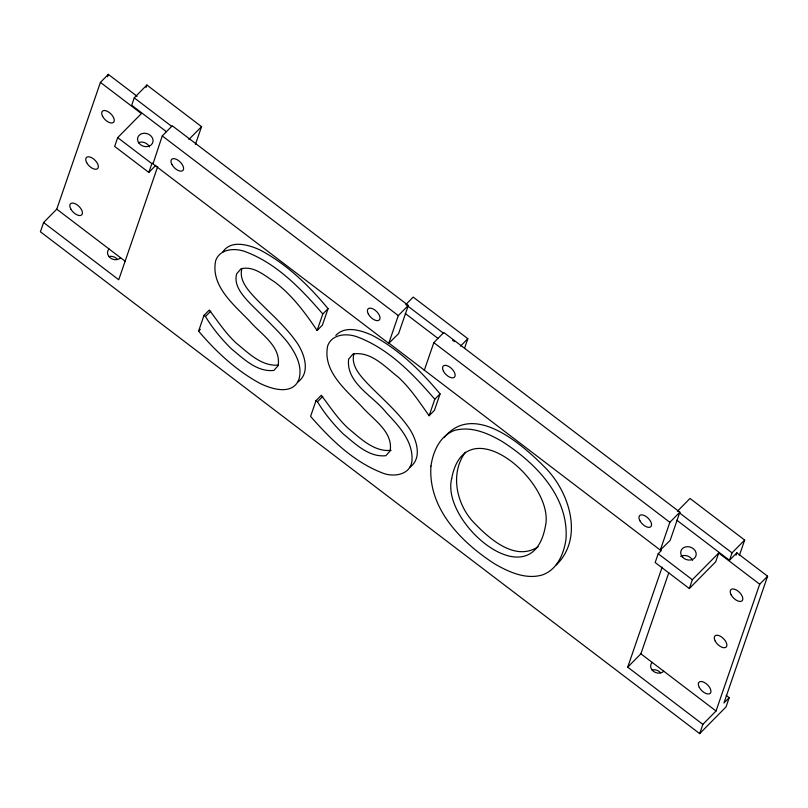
<?xml version="1.0" encoding="UTF-8"?>
<svg xmlns="http://www.w3.org/2000/svg" width="808" height="808" viewBox="0 0 808 808"><rect width="100%" height="100%" fill="white"/><g stroke="black" fill="none" stroke-linecap="round" stroke-linejoin="round"><path stroke-width="1.21" d="M241.895 268.559C238.804 279.952 247.632 289.729 254.742 297.465C268.933 312.272 284.971 325.563 296.788 342.461C304.404 353.5 310.959 372.811 297.687 382.144M353.894 353.813C350.803 365.206 359.631 374.983 366.741 382.719C380.932 397.526 396.97 410.817 408.787 427.715C416.403 438.754 422.958 458.065 409.686 467.398M137.087 96.263L108.323 74.376L100.424 82.386L56.762 209.171L43.592 222.533L40.4 231.785L699.678 733.624L726.028 706.919L729.21 697.658L726.24 695.395M107.514 76.74L108.323 74.376M100.424 82.386L141.41 113.585L117.695 137.633L114.665 146.42L148.823 172.417L155.853 165.297M195.405 144.45L201.546 126.634L146.894 85.032L134.239 97.849L131.694 105.252L166.468 131.734M146.076 87.405L146.894 85.032M148.823 172.417L151.853 163.63L152.379 163.095L153.066 163.62L162.257 135.926L172.266 125.775L408.313 305.444L398.586 333.674L388.739 343.36L152.692 163.691M157.722 166.509L118.736 279.74L43.592 222.533M222.675 252.177C230.704 239.461 248.511 244.743 259.691 249.803C286.598 263.903 308.797 285.476 328.068 308.646L322.392 325.139L317.12 330.482C305.242 312.848 292.163 295.213 274.912 282.154C264.772 275.77 254.066 265.64 241.006 268.751L236.623 273.902C233.532 285.295 242.36 295.071 249.47 302.808C261.944 315.524 275.154 327.523 286.699 341.138C294.93 351.884 303.131 365.741 298.809 379.72C292.405 395.455 271.68 389.173 260.156 383.477C236.279 370.579 216.069 351.702 198.586 331.129L204.01 315.373L209.282 310.03C217.847 321.241 225.735 333.512 236.36 343.208C248.309 352.904 261.388 366.367 277.982 365.135M317.12 330.482L322.796 313.989L328.068 308.646M391.112 450.359C374.064 452.157 360.55 438.431 348.359 428.462C337.734 418.766 329.846 406.495 321.281 395.284L316.009 400.627L310.585 416.383C330.381 439.057 352.945 461.307 381.386 472.549C393.213 477.932 411.959 475.043 412.05 459.055C412.464 440.259 398.273 425.432 386.315 412.686C373.559 396.173 345.844 383.204 348.622 359.156L353.005 354.005C371.104 351.046 385.113 366.953 398.132 377.013C410.413 388.274 419.665 402.374 429.119 415.736L434.391 410.393L440.067 393.9C420.796 370.731 398.596 349.157 371.69 335.057C360.691 330.3 345.42 325.311 335.815 335.401M388.739 343.36L398.294 315.595L408.313 305.444M424.261 370.407L433.825 342.642L443.834 332.492L679.871 512.161L670.155 540.39L660.298 550.076L389.103 343.289M429.119 415.736L434.795 399.243L440.067 393.9M464.57 348.197L467.842 338.693L413.181 297.091L405.808 304.565L443.572 333.31M660.671 550.006L661.348 550.531L658.187 553.732L655.167 562.53L689.325 588.527L715.676 561.812L718.706 553.025L759.692 584.224L716.04 711.02L702.859 724.372L699.678 733.624M660.298 550.076L669.862 522.311L679.871 512.161M702.859 724.372L627.705 667.166L662.186 567.044M627.705 667.166L640.885 653.813L668.792 572.761M689.325 588.527L692.345 579.73L718.706 553.025M676.811 520.2L729.483 560.287L732.028 552.884L744.673 540.067L690.022 498.465L677.377 511.282M736.038 555.187L736.856 552.813L767.6 576.215L723.948 703L729.21 697.658M739.36 555.51L744.673 540.067M465.388 452.228C450.157 472.892 456.096 502.586 472.326 520.958C487.951 537.512 514.464 562.328 538.088 546.774M444.188 437.542C474.225 400.657 524.352 446.168 547.067 469.559C570.054 494.254 583.447 538.532 556.268 565.004M188.89 139.451L201.546 126.634M322.796 313.989C301.182 288.88 276.76 263.327 245.016 251.551C234.764 247.803 219.958 248.702 215.696 260.57C210.302 286.244 234.391 305.06 250.056 321.594C260.903 334.199 281.457 346.44 278.104 365.721L273.841 370.448C256.793 372.246 243.279 358.52 231.088 348.551C221.362 338.875 212.534 328.29 205.484 316.494L210.757 311.151M198.586 331.129L200.344 329.341M434.795 399.243C413.181 374.134 388.759 348.581 357.015 336.805C346.763 333.058 331.957 333.957 327.695 345.824C322.301 371.498 346.39 390.315 362.065 406.848C372.912 419.453 393.456 431.694 390.102 450.975L385.84 455.702C368.801 457.5 355.278 443.774 343.087 433.805C333.361 424.129 324.533 413.544 317.483 401.748L322.756 396.405M460.459 346.167L467.842 338.693M729.483 560.287L736.856 552.813M759.692 584.224L767.6 576.215M134.239 97.849L172.003 126.593M452.51 340.118L454.5 341.632M679.356 512.797L732.028 552.884M405.242 313.484L438.037 338.451M162.257 135.926L398.294 315.595M433.825 342.642L669.862 522.311M117.695 137.633L151.853 163.63M658.187 553.732L692.345 579.73M204.01 315.373L205.484 316.494M316.009 400.627L317.483 401.748M56.762 209.171L125.341 261.378M640.885 653.813L716.04 711.02M139.329 142.279A7.898 6.555 19 0 1 149.47 146.915M680.71 556.409A7.898 6.555 19 0 1 692.597 560.348M120.645 257.803A7.454 6.191 19 0 1 110.353 257.924A7.454 6.191 19 0 1 109.029 248.955M663.772 671.236A7.454 6.191 19 0 1 653.49 671.357A7.454 6.191 19 0 1 652.157 662.388M108.858 256.54A7.454 6.191 19 0 1 117.473 259.388M651.995 669.973A7.454 6.191 19 0 1 660.611 672.822M430.967 466.044C427.836 508.686 461.782 542.845 495.082 564.125C509.222 572.205 525.927 579.78 542.441 574.912C557.187 569.65 563.832 553.914 565.964 539.491C569.216 496.971 535.492 462.782 502.253 441.562C488.012 433.239 471.155 425.836 454.439 430.452C439.784 435.926 433.038 451.551 430.967 466.044M451.652 478.74C440.714 522.524 531.442 600.253 545.299 526.745C556.237 483.083 465.277 405.202 451.652 478.74M639.906 520.746A7.898 4.09 44.6 0 0 650.834 526.715A7.898 4.09 44.6 0 0 645.067 515.878A7.898 4.09 44.6 0 0 639.906 520.746M443.491 371.236A7.898 4.09 44.6 0 0 454.419 377.205A7.898 4.09 44.6 0 0 448.652 366.367A7.898 4.09 44.6 0 0 443.491 371.236M368.337 314.029A7.898 4.09 44.6 0 0 379.275 319.998A7.898 4.09 44.6 0 0 373.498 309.161A7.898 4.09 44.6 0 0 368.337 314.029M171.922 164.519A7.898 4.09 44.6 0 0 182.861 170.488A7.898 4.09 44.6 0 0 177.083 159.651A7.898 4.09 44.6 0 0 171.922 164.519M139.138 143.38A7.898 6.555 19 0 0 152.48 143.218A7.898 6.555 19 0 0 144.319 133.239A7.898 6.555 19 0 0 139.138 143.38M682.275 556.813A7.898 6.555 19 0 0 695.617 556.651A7.898 6.555 19 0 0 687.457 546.673A7.898 6.555 19 0 0 682.275 556.813M102.626 116.392A7.898 4.09 44.6 0 0 113.554 122.362A7.898 4.09 44.6 0 0 107.777 111.524A7.898 4.09 44.6 0 0 102.626 116.392M86.688 162.671A7.898 4.09 44.6 0 0 97.617 168.63A7.898 4.09 44.6 0 0 91.849 157.802A7.898 4.09 44.6 0 0 86.688 162.671M70.761 208.939A7.898 4.09 44.6 0 0 81.689 214.908A7.898 4.09 44.6 0 0 75.912 204.071A7.898 4.09 44.6 0 0 70.761 208.939M699.284 687.386A7.898 4.09 44.6 0 0 710.212 693.345A7.898 4.09 44.6 0 0 704.445 682.518A7.898 4.09 44.6 0 0 699.284 687.386M715.221 641.108A7.898 4.09 44.6 0 0 726.15 647.077A7.898 4.09 44.6 0 0 720.372 636.239A7.898 4.09 44.6 0 0 715.221 641.108M731.149 594.84A7.898 4.09 44.6 0 0 742.087 600.798A7.898 4.09 44.6 0 0 736.31 589.971A7.898 4.09 44.6 0 0 731.149 594.84"/></g></svg>
